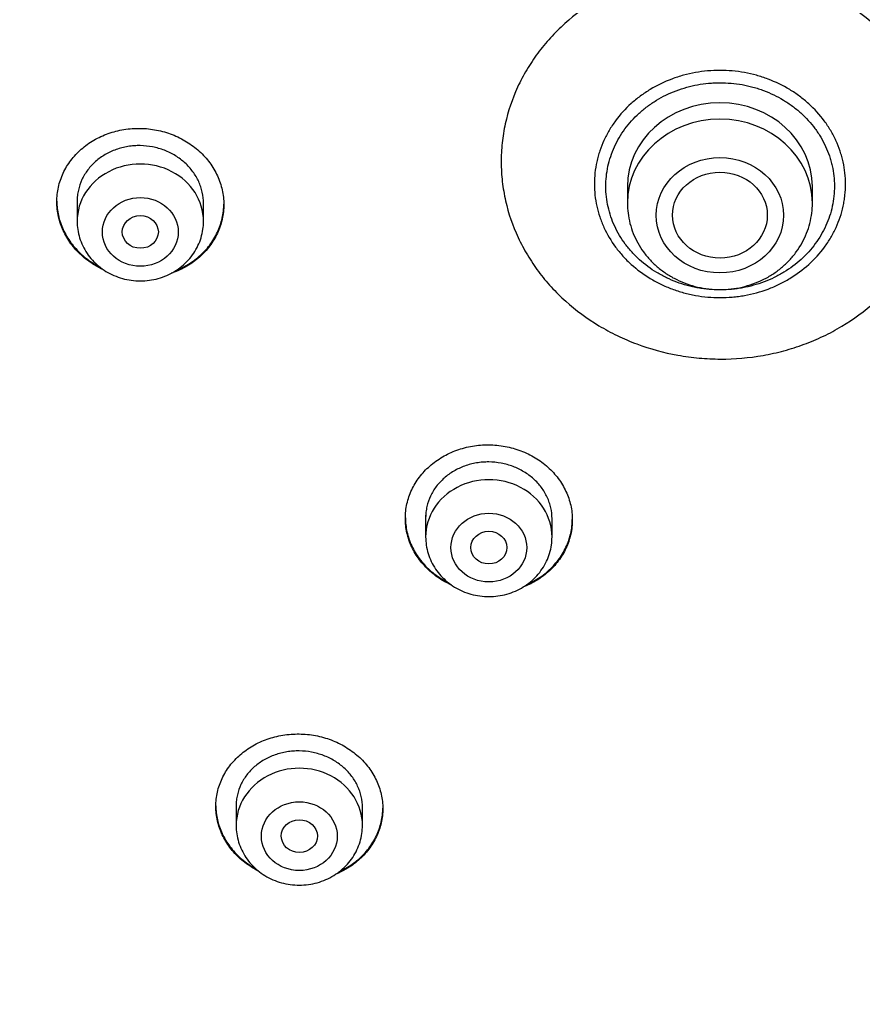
# Model space of a CAD drawing. Header units: millimetres. Extents: x 169 to 4368, y -1049 to 1924.
# Drawn here: x 456.964 to 458.834, y 1179.263 to 1181.424 of the extents above; entities that cross this region are included whole.
import ezdxf

# ---------------------------------------------------------------- set-up
doc = ezdxf.new("R2010")
doc.units = ezdxf.units.MM

msp = doc.modelspace()

# ---------------------------------------------------------------- linework, layer by layer
for p, q in [((458.3105, 1181.0535), (458.3105, 1181.0172)), ((458.7205, 1181.0172), (458.7205, 1181.0535)), ((457.0912, 1181.0267), (457.0912, 1180.9768)), ((457.3712, 1180.9768), (457.3712, 1181.0165)), ((457.8635, 1180.3256), (457.8635, 1180.2773)), ((458.1435, 1180.2773), (458.1435, 1180.3175)), ((457.4435, 1179.6819), (457.4435, 1179.6378)), ((457.7235, 1179.6378), (457.7235, 1179.6778))]:
    msp.add_line(p, q)
for centre, major_axis, start_param, end_param in [((458.5155, 1181.0535), (-0.205, 0), 3.141593, 6.283185), ((458.5155, 1181.0172), (-0.205, 0), 3.141593, 6.283185), ((457.2312, 1180.9768), (0.14, 0), 0, 3.141593), ((458.0035, 1180.2773), (0.14, 0), 0, 3.141593), ((457.5835, 1179.6378), (0.14, 0), 0, 3.141593)]:
    msp.add_ellipse(centre, major_axis=major_axis, ratio=0.906308, start_param=start_param, end_param=end_param)
for centre, major_axis, ratio in [((458.5155, 1180.9901), (-0.141, 0), 0.906308), ((458.5156, 1180.9903), (0.105, 0.0002), 0.90652), ((457.2312, 1180.9531), (0.084, 0), 0.906308), ((457.2312, 1180.9531), (0.04, 0), 0.906246), ((458.0035, 1180.2536), (0.084, 0), 0.906308), ((458.0035, 1180.2536), (0.04, 0), 0.90637), ((457.5835, 1179.6142), (0.084, 0), 0.906308), ((457.5836, 1179.6143), (0.04, 0.0003), 0.907086)]:
    msp.add_ellipse(centre, major_axis=major_axis, ratio=ratio)
for points, knots in [([(458.9995, 1181.1049), (458.9996, 1181.0762), (458.9966, 1181.048), (458.9875, 1181.0063), (458.9837, 1180.9926), (458.9769, 1180.9721), (458.9744, 1180.9653), (458.9691, 1180.9518), (458.9662, 1180.9451), (458.9511, 1180.9123), (458.9363, 1180.8873), (458.9144, 1180.8578), (458.9099, 1180.852), (458.9005, 1180.8406), (458.8956, 1180.8349), (458.8804, 1180.8183), (458.8698, 1180.8078), (458.8364, 1180.7778), (458.812, 1180.7599), (458.779, 1180.7401), (458.7722, 1180.7363), (458.7586, 1180.729), (458.7517, 1180.7255), (458.7307, 1180.7155), (458.7022, 1180.7035), (458.6725, 1180.694), (458.6498, 1180.6879), (458.6421, 1180.686), (458.6267, 1180.6825), (458.6189, 1180.681), (458.5798, 1180.6741), (458.5484, 1180.6714), (458.501, 1180.6715), (458.4852, 1180.6723), (458.4614, 1180.6744), (458.4534, 1180.6753), (458.4377, 1180.6775), (458.4299, 1180.6787), (458.391, 1180.6857), (458.3608, 1180.694), (458.3241, 1180.7077), (458.3168, 1180.7106), (458.3024, 1180.7168), (458.2952, 1180.72), (458.2742, 1180.7302), (458.2606, 1180.7375), (458.2211, 1180.7612), (458.1966, 1180.7792), (458.1682, 1180.8046), (458.1627, 1180.8098), (458.152, 1180.8204), (458.1468, 1180.8258), (458.1317, 1180.8423), (458.1128, 1180.8651), (458.0965, 1180.8895), (458.0814, 1180.9147), (458.0745, 1180.9277), (458.0561, 1180.9673), (458.0468, 1180.9944), (458.039, 1181.0292), (458.0376, 1181.0362), (458.0352, 1181.0503), (458.0342, 1181.0575), (458.0317, 1181.0789), (458.0301, 1181.1075), (458.0315, 1181.136), (458.0338, 1181.1574), (458.0348, 1181.1646), (458.0371, 1181.1787), (458.0384, 1181.1857), (458.0461, 1181.2205), (458.0551, 1181.2476), (458.0733, 1181.287), (458.0801, 1181.3001), (458.095, 1181.3252), (458.1112, 1181.3495), (458.13, 1181.3722), (458.145, 1181.3886), (458.1501, 1181.394), (458.1608, 1181.4045), (458.1663, 1181.4097), (458.1945, 1181.435), (458.2189, 1181.4529), (458.2582, 1181.4764), (458.2717, 1181.4836), (458.2927, 1181.4937), (458.2999, 1181.4969), (458.3143, 1181.503), (458.3216, 1181.5058), (458.3582, 1181.5193), (458.3883, 1181.5274), (458.4271, 1181.5343), (458.435, 1181.5355), (458.4507, 1181.5375), (458.4586, 1181.5384), (458.4824, 1181.5404), (458.4983, 1181.541), (458.5456, 1181.5409), (458.5771, 1181.538), (458.6162, 1181.5309), (458.624, 1181.5293), (458.6395, 1181.5258), (458.6471, 1181.5239), (458.6699, 1181.5176), (458.6996, 1181.508), (458.7282, 1181.4958), (458.7492, 1181.4857), (458.7561, 1181.4821), (458.7698, 1181.4747), (458.7766, 1181.4709), (458.8098, 1181.4509), (458.8342, 1181.4329), (458.8678, 1181.4027), (458.8785, 1181.3921), (458.8937, 1181.3755), (458.8987, 1181.3698), (458.9082, 1181.3583), (458.9128, 1181.3525), (458.9348, 1181.3229), (458.9498, 1181.2979), (458.9651, 1181.2649), (458.968, 1181.2583), (458.9734, 1181.2447), (458.976, 1181.2379), (458.983, 1181.2174), (458.9868, 1181.2036), (458.9962, 1181.1619), (458.9994, 1181.1337), (458.9995, 1181.1049)], [0, 0, 0, 0, 0.03125, 0.03125, 0.046875, 0.046875, 0.054687, 0.054687, 0.0625, 0.0625, 0.09375, 0.09375, 0.101562, 0.101562, 0.109375, 0.109375, 0.125, 0.125, 0.15625, 0.15625, 0.164062, 0.164062, 0.171875, 0.171875, 0.1875, 0.203125, 0.203125, 0.210937, 0.210937, 0.21875, 0.21875, 0.25, 0.25, 0.265625, 0.265625, 0.273437, 0.273437, 0.28125, 0.28125, 0.3125, 0.3125, 0.320312, 0.320312, 0.328125, 0.328125, 0.34375, 0.34375, 0.375, 0.375, 0.382812, 0.382812, 0.390625, 0.390625, 0.40625, 0.421875, 0.421875, 0.4375, 0.4375, 0.46875, 0.46875, 0.476562, 0.476562, 0.484375, 0.484375, 0.5, 0.515625, 0.515625, 0.523437, 0.523437, 0.53125, 0.53125, 0.5625, 0.5625, 0.578125, 0.578125, 0.59375, 0.609375, 0.609375, 0.617187, 0.617187, 0.625, 0.625, 0.65625, 0.65625, 0.671875, 0.671875, 0.679687, 0.679687, 0.6875, 0.6875, 0.71875, 0.71875, 0.726562, 0.726562, 0.734375, 0.734375, 0.75, 0.75, 0.78125, 0.78125, 0.789062, 0.789062, 0.796875, 0.796875, 0.8125, 0.828125, 0.828125, 0.835937, 0.835937, 0.84375, 0.84375, 0.875, 0.875, 0.890625, 0.890625, 0.898437, 0.898437, 0.90625, 0.90625, 0.9375, 0.9375, 0.945312, 0.945312, 0.953125, 0.953125, 0.96875, 0.96875, 1, 1, 1, 1]), ([(458.2373, 1181.0594), (458.2373, 1181.076), (458.2391, 1181.0925), (458.2436, 1181.1128), (458.2446, 1181.1169), (458.2468, 1181.1249), (458.248, 1181.1289), (458.252, 1181.1407), (458.2581, 1181.1561), (458.2659, 1181.171), (458.2723, 1181.1819), (458.2745, 1181.1855), (458.2793, 1181.1926), (458.2817, 1181.1961), (458.2944, 1181.2133), (458.3059, 1181.2259), (458.3252, 1181.2433), (458.332, 1181.2489), (458.3462, 1181.2594), (458.3535, 1181.2643), (458.3762, 1181.278), (458.3922, 1181.2857), (458.4175, 1181.2952), (458.4262, 1181.298), (458.4436, 1181.3028), (458.4613, 1181.3067), (458.4792, 1181.3091), (458.4973, 1181.3107), (458.5064, 1181.3111), (458.534, 1181.3111), (458.552, 1181.3095), (458.5787, 1181.3046), (458.5875, 1181.3026), (458.6006, 1181.299), (458.605, 1181.2977), (458.6137, 1181.2949), (458.6179, 1181.2934), (458.639, 1181.2855), (458.6549, 1181.2778), (458.6739, 1181.2663), (458.6776, 1181.2639), (458.6849, 1181.259), (458.6886, 1181.2564), (458.6992, 1181.2485), (458.7059, 1181.243), (458.7252, 1181.2256), (458.7367, 1181.2129), (458.7494, 1181.1957), (458.7519, 1181.1921), (458.7566, 1181.185), (458.7589, 1181.1814), (458.7653, 1181.1705), (458.7731, 1181.1557), (458.7792, 1181.1402), (458.7832, 1181.1284), (458.7844, 1181.1244), (458.7866, 1181.1164), (458.7876, 1181.1123), (458.7921, 1181.092), (458.7939, 1181.0757), (458.7939, 1181.051), (458.7935, 1181.0428), (458.7921, 1181.0304), (458.7915, 1181.0263), (458.7902, 1181.0181), (458.7894, 1181.014), (458.785, 1180.9939), (458.7798, 1180.9782), (458.7693, 1180.9553), (458.7654, 1180.9478), (458.7568, 1180.9332), (458.7521, 1180.9262), (458.737, 1180.9057), (458.7255, 1180.893), (458.6995, 1180.8695), (458.6854, 1180.8591), (458.6628, 1180.8454), (458.6551, 1180.8412), (458.639, 1180.8334), (458.6306, 1180.8298), (458.6053, 1180.8204), (458.588, 1180.8156), (458.5657, 1180.8116), (458.5612, 1180.8109), (458.5522, 1180.8097), (458.5476, 1180.8092), (458.5339, 1180.808), (458.5248, 1180.8076), (458.4976, 1180.8076), (458.4795, 1180.8092), (458.4571, 1180.8133), (458.4526, 1180.8142), (458.4437, 1180.8162), (458.4393, 1180.8173), (458.4262, 1180.8209), (458.4091, 1180.8264), (458.3927, 1180.8335), (458.3807, 1180.8393), (458.3767, 1180.8413), (458.3689, 1180.8456), (458.365, 1180.8478), (458.3459, 1180.8593), (458.3319, 1180.8697), (458.3126, 1180.8871), (458.3065, 1180.8932), (458.2978, 1180.9029), (458.2949, 1180.9061), (458.2895, 1180.9128), (458.2869, 1180.9162), (458.2742, 1180.9333), (458.2656, 1180.9477), (458.2569, 1180.9668), (458.2552, 1180.9706), (458.2521, 1180.9784), (458.2507, 1180.9824), (458.2467, 1180.9943), (458.2445, 1181.0022), (458.2392, 1181.0264), (458.2373, 1181.0428), (458.2373, 1181.0594)], [0, 0, 0, 0, 0.03125, 0.03125, 0.039062, 0.039062, 0.046875, 0.046875, 0.0625, 0.078125, 0.078125, 0.085937, 0.085937, 0.09375, 0.09375, 0.125, 0.125, 0.140625, 0.140625, 0.15625, 0.15625, 0.1875, 0.1875, 0.203125, 0.203125, 0.21875, 0.234375, 0.234375, 0.25, 0.25, 0.28125, 0.28125, 0.296875, 0.296875, 0.304687, 0.304687, 0.3125, 0.3125, 0.34375, 0.34375, 0.351562, 0.351562, 0.359375, 0.359375, 0.375, 0.375, 0.40625, 0.40625, 0.414062, 0.414062, 0.421875, 0.421875, 0.4375, 0.453125, 0.453125, 0.460937, 0.460937, 0.46875, 0.46875, 0.5, 0.5, 0.515625, 0.515625, 0.523437, 0.523437, 0.53125, 0.53125, 0.5625, 0.5625, 0.578125, 0.578125, 0.59375, 0.59375, 0.625, 0.625, 0.65625, 0.65625, 0.671875, 0.671875, 0.6875, 0.6875, 0.71875, 0.71875, 0.726562, 0.726562, 0.734375, 0.734375, 0.75, 0.75, 0.78125, 0.78125, 0.789062, 0.789062, 0.796875, 0.796875, 0.8125, 0.828125, 0.828125, 0.835937, 0.835937, 0.84375, 0.84375, 0.875, 0.875, 0.890625, 0.890625, 0.898437, 0.898437, 0.90625, 0.90625, 0.9375, 0.9375, 0.945313, 0.945313, 0.953125, 0.953125, 0.96875, 0.96875, 1, 1, 1, 1]), ([(458.2627, 1181.0535), (458.2628, 1181.0384), (458.2645, 1181.0234), (458.2694, 1181.0015), (458.2714, 1180.9942), (458.2763, 1180.9798), (458.2792, 1180.9726), (458.2888, 1180.9518), (458.2966, 1180.9387), (458.3081, 1180.9231), (458.3105, 1180.92), (458.3155, 1180.914), (458.3181, 1180.911), (458.3261, 1180.9023), (458.3317, 1180.8967), (458.3493, 1180.8809), (458.362, 1180.8714), (458.3794, 1180.861), (458.3829, 1180.859), (458.3901, 1180.8551), (458.3937, 1180.8533), (458.4047, 1180.848), (458.4197, 1180.8416), (458.4352, 1180.8366), (458.4471, 1180.8334), (458.4511, 1180.8324), (458.4592, 1180.8306), (458.4633, 1180.8298), (458.4837, 1180.8261), (458.5002, 1180.8247), (458.525, 1180.8248), (458.5332, 1180.8252), (458.5457, 1180.8263), (458.5498, 1180.8268), (458.5581, 1180.8279), (458.5622, 1180.8286), (458.5824, 1180.8323), (458.5982, 1180.8367), (458.6212, 1180.8454), (458.6288, 1180.8486), (458.6434, 1180.8558), (458.6505, 1180.8597), (458.671, 1180.8722), (458.6838, 1180.8817), (458.7015, 1180.8978), (458.707, 1180.9034), (458.7175, 1180.915), (458.7273, 1180.9271), (458.7357, 1180.9399), (458.7435, 1180.9532), (458.7471, 1180.9601), (458.7566, 1180.981), (458.7613, 1180.9953), (458.7661, 1181.0174), (458.7673, 1181.0249), (458.7689, 1181.04), (458.7693, 1181.0475), (458.7692, 1181.0699), (458.7675, 1181.0848), (458.7634, 1181.1033), (458.7625, 1181.107), (458.7605, 1181.1143), (458.7593, 1181.118), (458.7557, 1181.1287), (458.7501, 1181.1428), (458.743, 1181.1563), (458.7371, 1181.1662), (458.735, 1181.1695), (458.7307, 1181.176), (458.7285, 1181.1792), (458.7169, 1181.1949), (458.7063, 1181.2064), (458.6888, 1181.2222), (458.6826, 1181.2273), (458.673, 1181.2344), (458.6696, 1181.2368), (458.6629, 1181.2412), (458.6595, 1181.2434), (458.6423, 1181.2538), (458.6277, 1181.2608), (458.6086, 1181.2679), (458.6047, 1181.2693), (458.5968, 1181.2718), (458.5928, 1181.273), (458.5809, 1181.2763), (458.5728, 1181.2781), (458.5485, 1181.2824), (458.5321, 1181.2838), (458.5112, 1181.2838), (458.507, 1181.2837), (458.4987, 1181.2833), (458.4946, 1181.283), (458.4823, 1181.2819), (458.4659, 1181.2796), (458.4499, 1181.276), (458.434, 1181.2716), (458.4261, 1181.269), (458.4031, 1181.2603), (458.3886, 1181.2532), (458.368, 1181.2407), (458.3613, 1181.2362), (458.3484, 1181.2265), (458.3423, 1181.2215), (458.3248, 1181.2055), (458.3143, 1181.194), (458.3005, 1181.1752), (458.2962, 1181.1686), (458.2884, 1181.1553), (458.2814, 1181.1418), (458.2759, 1181.1277), (458.2711, 1181.1133), (458.2691, 1181.106), (458.2643, 1181.0837), (458.2627, 1181.0687), (458.2627, 1181.0535)], [0, 0, 0, 0, 0.03125, 0.03125, 0.046875, 0.046875, 0.0625, 0.0625, 0.09375, 0.09375, 0.101563, 0.101563, 0.109375, 0.109375, 0.125, 0.125, 0.15625, 0.15625, 0.164063, 0.164063, 0.171875, 0.171875, 0.1875, 0.203125, 0.203125, 0.210938, 0.210938, 0.21875, 0.21875, 0.25, 0.25, 0.265625, 0.265625, 0.273438, 0.273438, 0.28125, 0.28125, 0.3125, 0.3125, 0.328125, 0.328125, 0.34375, 0.34375, 0.375, 0.375, 0.390625, 0.390625, 0.40625, 0.421875, 0.421875, 0.4375, 0.4375, 0.46875, 0.46875, 0.484375, 0.484375, 0.5, 0.5, 0.53125, 0.53125, 0.539063, 0.539063, 0.546875, 0.546875, 0.5625, 0.578125, 0.578125, 0.585938, 0.585938, 0.59375, 0.59375, 0.625, 0.625, 0.640625, 0.640625, 0.648438, 0.648438, 0.65625, 0.65625, 0.6875, 0.6875, 0.695313, 0.695313, 0.703125, 0.703125, 0.71875, 0.71875, 0.75, 0.75, 0.757813, 0.757813, 0.765625, 0.765625, 0.78125, 0.796875, 0.796875, 0.8125, 0.8125, 0.84375, 0.84375, 0.859375, 0.859375, 0.875, 0.875, 0.90625, 0.90625, 0.921875, 0.921875, 0.9375, 0.953125, 0.953125, 0.96875, 0.96875, 1, 1, 1, 1]), ([(457.0462, 1181.02), (457.0462, 1181.0309), (457.0474, 1181.0417), (457.0509, 1181.0575), (457.0524, 1181.0628), (457.0559, 1181.0731), (457.058, 1181.0783), (457.0649, 1181.0932), (457.0706, 1181.1027), (457.0807, 1181.116), (457.0843, 1181.1203), (457.092, 1181.1287), (457.0961, 1181.1326), (457.1089, 1181.1439), (457.1182, 1181.1506), (457.1334, 1181.1594), (457.1386, 1181.1621), (457.1493, 1181.1671), (457.1602, 1181.1715), (457.1715, 1181.175), (457.1831, 1181.1779), (457.189, 1181.1792), (457.2069, 1181.1821), (457.2189, 1181.1829), (457.237, 1181.1826), (457.2431, 1181.1823), (457.2552, 1181.181), (457.2613, 1181.1801), (457.2791, 1181.1766), (457.2906, 1181.1733), (457.3074, 1181.1668), (457.3129, 1181.1644), (457.3237, 1181.1591), (457.3288, 1181.1562), (457.3439, 1181.1469), (457.3532, 1181.1399), (457.3662, 1181.1281), (457.3703, 1181.124), (457.378, 1181.1155), (457.3852, 1181.1067), (457.3914, 1181.0973), (457.3971, 1181.0876), (457.3998, 1181.0826), (457.4067, 1181.0674), (457.4102, 1181.0569), (457.4138, 1181.0409), (457.4147, 1181.0355), (457.4159, 1181.0246), (457.4162, 1181.0192), (457.4162, 1181.0029), (457.415, 1180.9922), (457.4115, 1180.9762), (457.41, 1180.9709), (457.4065, 1180.9605), (457.4024, 1180.9504), (457.3973, 1180.9407), (457.3916, 1180.9312), (457.3885, 1180.9266), (457.3783, 1180.9131), (457.3707, 1180.9049), (457.3579, 1180.8936), (457.3534, 1180.8901), (457.344, 1180.8833), (457.3391, 1180.8801), (457.324, 1180.8713), (457.3134, 1180.8664), (457.3014, 1180.8621), (457.3005, 1180.8618), (457.2997, 1180.8615)], [0, 0, 0, 0, 0.045297, 0.045297, 0.067946, 0.067946, 0.090595, 0.090595, 0.135892, 0.135892, 0.15854, 0.15854, 0.181189, 0.181189, 0.226486, 0.226486, 0.249135, 0.249135, 0.271784, 0.294432, 0.294432, 0.317081, 0.317081, 0.362378, 0.362378, 0.385027, 0.385027, 0.407675, 0.407675, 0.452973, 0.452973, 0.475621, 0.475621, 0.49827, 0.49827, 0.543567, 0.543567, 0.566216, 0.566216, 0.588864, 0.611513, 0.611513, 0.634162, 0.634162, 0.679459, 0.679459, 0.702107, 0.702107, 0.724756, 0.724756, 0.770053, 0.770053, 0.792702, 0.792702, 0.815351, 0.837999, 0.837999, 0.860648, 0.860648, 0.905945, 0.905945, 0.928594, 0.928594, 0.951242, 0.951242, 0.99654, 0.99654, 1, 1, 1, 1]), ([(457.3712, 1181.0165), (457.3712, 1181.0248), (457.3703, 1181.033), (457.3676, 1181.0451), (457.3665, 1181.049), (457.3638, 1181.057), (457.3623, 1181.0609), (457.357, 1181.0724), (457.3527, 1181.0797), (457.3451, 1181.0901), (457.3423, 1181.0935), (457.3365, 1181.1), (457.3334, 1181.1031), (457.3237, 1181.1119), (457.3166, 1181.1172), (457.3051, 1181.1243), (457.3012, 1181.1265), (457.2931, 1181.1305), (457.2848, 1181.1342), (457.2762, 1181.1371), (457.2675, 1181.1396), (457.263, 1181.1407), (457.2494, 1181.1433), (457.2403, 1181.1443), (457.2266, 1181.1445), (457.2221, 1181.1444), (457.2129, 1181.1437), (457.2083, 1181.1432), (457.1949, 1181.141), (457.1861, 1181.1388), (457.1734, 1181.1343), (457.1692, 1181.1326), (457.1611, 1181.1288), (457.1572, 1181.1268), (457.1458, 1181.1202), (457.1388, 1181.1151), (457.1257, 1181.1036), (457.1199, 1181.0974), (457.1123, 1181.0873), (457.1099, 1181.0838), (457.1056, 1181.0767), (457.1036, 1181.0729), (457.0983, 1181.0616), (457.0957, 1181.0538), (457.093, 1181.0418), (457.0923, 1181.0377), (457.0914, 1181.0295), (457.0912, 1181.0254), (457.0912, 1181.0213), (457.0912, 1181.0213), (457.0912, 1181.0213)], [0, 0, 0, 0, 0.062493, 0.062493, 0.093739, 0.093739, 0.124986, 0.124986, 0.187479, 0.187479, 0.218725, 0.218725, 0.249972, 0.249972, 0.312464, 0.312464, 0.343711, 0.343711, 0.374957, 0.406204, 0.406204, 0.43745, 0.43745, 0.499943, 0.499943, 0.53119, 0.53119, 0.562436, 0.562436, 0.624929, 0.624929, 0.656175, 0.656175, 0.687422, 0.687422, 0.749915, 0.749915, 0.812407, 0.812407, 0.843654, 0.843654, 0.8749, 0.8749, 0.937393, 0.937393, 0.96864, 0.96864, 0.999886, 0.999886, 1, 1, 1, 1]), ([(457.0462, 1181.021), (457.0463, 1181.0104), (457.0475, 1181), (457.0509, 1180.9844), (457.0524, 1180.9791), (457.0559, 1180.9686), (457.058, 1180.9634), (457.0649, 1180.9482), (457.0706, 1180.9385), (457.0807, 1180.9248), (457.0843, 1180.9204), (457.0921, 1180.9118), (457.0962, 1180.9077), (457.109, 1180.896), (457.1183, 1180.889), (457.1326, 1180.8802), (457.1369, 1180.8777), (457.1413, 1180.8755)], [0, 0, 0, 0, 0.1798863, 0.1798863, 0.272822, 0.272822, 0.3657576, 0.3657576, 0.5516289, 0.5516289, 0.6445646, 0.6445646, 0.7375003, 0.7375003, 0.9233716, 0.9233716, 1, 1, 1, 1]), ([(457.15, 1180.8691), (457.1426, 1180.8725), (457.1355, 1180.8762), (457.1237, 1180.8835), (457.1188, 1180.8868), (457.1093, 1180.894), (457.1048, 1180.8977), (457.092, 1180.9094), (457.0843, 1180.9179), (457.0742, 1180.9316), (457.071, 1180.9364), (457.0653, 1180.9461), (457.0601, 1180.956), (457.056, 1180.9662), (457.0525, 1180.9766), (457.051, 1180.982), (457.0474, 1180.9981), (457.0462, 1181.009), (457.0462, 1181.02)], [0, 0, 0, 0, 0.1196411, 0.1196411, 0.207677, 0.207677, 0.2957129, 0.2957129, 0.4717846, 0.4717846, 0.5598205, 0.5598205, 0.6478564, 0.7358923, 0.7358923, 0.8239282, 0.8239282, 1, 1, 1, 1]), ([(457.3097, 1180.8674), (457.3127, 1180.8686), (457.3156, 1180.8698), (457.3238, 1180.8736), (457.329, 1180.8763), (457.344, 1180.8851), (457.3533, 1180.8918), (457.3706, 1180.9069), (457.3783, 1180.9152), (457.3883, 1180.9285), (457.3914, 1180.9331), (457.3971, 1180.9426), (457.3998, 1180.9475), (457.4067, 1180.9625), (457.4102, 1180.9728), (457.4138, 1180.9886), (457.4147, 1180.994), (457.4159, 1181.0046), (457.4162, 1181.0096), (457.4162, 1181.0147)], [0, 0, 0, 0, 0.046383, 0.046383, 0.133581, 0.133581, 0.307978, 0.307978, 0.482375, 0.482375, 0.569574, 0.569574, 0.656772, 0.656772, 0.831169, 0.831169, 0.918368, 0.918368, 1, 1, 1, 1]), ([(458.3105, 1181.0172), (458.3105, 1181.009), (458.3115, 1180.995), (458.3158, 1180.9717), (458.323, 1180.9499), (458.3331, 1180.9284), (458.3459, 1180.9086), (458.3611, 1180.8902), (458.3786, 1180.8737), (458.3982, 1180.8593), (458.4195, 1180.8471), (458.4422, 1180.8375), (458.466, 1180.8306), (458.4906, 1180.8263), (458.5155, 1180.8249), (458.5404, 1180.8263), (458.5649, 1180.8305), (458.5888, 1180.8375), (458.6115, 1180.8471), (458.6328, 1180.8592), (458.6524, 1180.8737), (458.6699, 1180.8902), (458.6852, 1180.9087), (458.6979, 1180.9285), (458.708, 1180.95), (458.7153, 1180.9718), (458.7196, 1180.9951), (458.7205, 1181.009), (458.7205, 1181.0172)], [0, 0, 0, 0, 0.036694, 0.07465, 0.112689, 0.150846, 0.189146, 0.227598, 0.266201, 0.304942, 0.3438, 0.382753, 0.421774, 0.460843, 0.499936, 0.539034, 0.578117, 0.617162, 0.656147, 0.695046, 0.733834, 0.772489, 0.810994, 0.849343, 0.887544, 0.925617, 0.963594, 1, 1, 1, 1]), ([(457.0912, 1180.9768), (457.0912, 1180.9701), (457.0921, 1180.9587), (457.0963, 1180.9397), (457.1032, 1180.9222), (457.1127, 1180.9054), (457.1247, 1180.8903), (457.1389, 1180.8768), (457.1549, 1180.8654), (457.1726, 1180.8563), (457.1915, 1180.8496), (457.2112, 1180.8456), (457.2313, 1180.8442), (457.2514, 1180.8456), (457.2712, 1180.8497), (457.2901, 1180.8564), (457.3077, 1180.8656), (457.3238, 1180.877), (457.3379, 1180.8906), (457.3499, 1180.9058), (457.3594, 1180.9226), (457.3663, 1180.9401), (457.3703, 1180.959), (457.3712, 1180.9702), (457.3712, 1180.9768)], [0, 0, 0, 0, 0.043723, 0.08855, 0.133515, 0.178674, 0.224062, 0.269684, 0.315523, 0.361546, 0.407709, 0.453968, 0.500279, 0.546601, 0.592892, 0.639107, 0.685199, 0.73112, 0.776832, 0.822308, 0.867548, 0.912577, 0.957444, 1, 1, 1, 1]), ([(457.8185, 1180.3186), (457.8185, 1180.3294), (457.8197, 1180.3401), (457.8232, 1180.3559), (457.8247, 1180.3611), (457.8282, 1180.3713), (457.8303, 1180.3765), (457.8372, 1180.3913), (457.8429, 1180.4007), (457.853, 1180.414), (457.8566, 1180.4184), (457.8643, 1180.4267), (457.8684, 1180.4306), (457.8812, 1180.4419), (457.8905, 1180.4486), (457.9056, 1180.4575), (457.9109, 1180.4603), (457.9216, 1180.4652), (457.9325, 1180.4697), (457.9438, 1180.4732), (457.9554, 1180.4763), (457.9613, 1180.4775), (457.9793, 1180.4805), (457.9913, 1180.4815), (458.0094, 1180.4813), (458.0154, 1180.481), (458.0275, 1180.4798), (458.0336, 1180.479), (458.0514, 1180.4757), (458.0629, 1180.4725), (458.0797, 1180.4661), (458.0853, 1180.4638), (458.096, 1180.4586), (458.1012, 1180.4557), (458.1162, 1180.4467), (458.1256, 1180.4398), (458.1386, 1180.4281), (458.1426, 1180.4241), (458.1503, 1180.4157), (458.1575, 1180.407), (458.1637, 1180.3977), (458.1695, 1180.3882), (458.1721, 1180.3832), (458.1791, 1180.3682), (458.1826, 1180.3579), (458.1861, 1180.3421), (458.187, 1180.3367), (458.1882, 1180.3259), (458.1885, 1180.3205), (458.1885, 1180.3044), (458.1873, 1180.2937), (458.1838, 1180.2779), (458.1823, 1180.2726), (458.1788, 1180.2623), (458.1747, 1180.2523), (458.1696, 1180.2426), (458.1639, 1180.2332), (458.1608, 1180.2286), (458.1507, 1180.2151), (458.143, 1180.2069), (458.1302, 1180.1957), (458.1258, 1180.1921), (458.1164, 1180.1853), (458.1115, 1180.1821), (458.0977, 1180.174), (458.0885, 1180.1696), (458.0789, 1180.1659)], [0, 0, 0, 0, 0.045722, 0.045722, 0.068583, 0.068583, 0.091444, 0.091444, 0.137166, 0.137166, 0.160027, 0.160027, 0.182888, 0.182888, 0.22861, 0.22861, 0.251471, 0.251471, 0.274332, 0.297193, 0.297193, 0.320054, 0.320054, 0.365776, 0.365776, 0.388637, 0.388637, 0.411498, 0.411498, 0.45722, 0.45722, 0.480081, 0.480081, 0.502942, 0.502942, 0.548664, 0.548664, 0.571525, 0.571525, 0.594386, 0.617247, 0.617247, 0.640108, 0.640108, 0.68583, 0.68583, 0.708691, 0.708691, 0.731552, 0.731552, 0.777274, 0.777274, 0.800135, 0.800135, 0.822996, 0.845857, 0.845857, 0.868718, 0.868718, 0.91444, 0.91444, 0.937301, 0.937301, 0.960162, 0.960162, 1, 1, 1, 1]), ([(458.1435, 1180.3175), (458.1435, 1180.3258), (458.1426, 1180.3339), (458.1399, 1180.3458), (458.1388, 1180.3498), (458.1362, 1180.3576), (458.1346, 1180.3615), (458.1293, 1180.3729), (458.125, 1180.3801), (458.1174, 1180.3903), (458.1147, 1180.3936), (458.1088, 1180.4), (458.1057, 1180.4031), (458.096, 1180.4118), (458.089, 1180.417), (458.0775, 1180.424), (458.0735, 1180.4261), (458.0654, 1180.43), (458.0572, 1180.4336), (458.0486, 1180.4364), (458.0398, 1180.4389), (458.0353, 1180.4399), (458.0217, 1180.4424), (458.0126, 1180.4433), (457.9989, 1180.4434), (457.9944, 1180.4433), (457.9852, 1180.4426), (457.9806, 1180.442), (457.9672, 1180.4397), (457.9584, 1180.4375), (457.9457, 1180.4329), (457.9415, 1180.4312), (457.9334, 1180.4274), (457.9295, 1180.4254), (457.9181, 1180.4187), (457.9111, 1180.4136), (457.898, 1180.4021), (457.8922, 1180.3959), (457.8846, 1180.3858), (457.8822, 1180.3824), (457.8779, 1180.3752), (457.8759, 1180.3715), (457.8707, 1180.3603), (457.868, 1180.3525), (457.8653, 1180.3406), (457.8646, 1180.3365), (457.8637, 1180.3284), (457.8635, 1180.3243), (457.8635, 1180.3202), (457.8635, 1180.3202), (457.8635, 1180.3202)], [0, 0, 0, 0, 0.062493, 0.062493, 0.09374, 0.09374, 0.124986, 0.124986, 0.18748, 0.18748, 0.218726, 0.218726, 0.249973, 0.249973, 0.312466, 0.312466, 0.343713, 0.343713, 0.374959, 0.406206, 0.406206, 0.437452, 0.437452, 0.499946, 0.499946, 0.531192, 0.531192, 0.562439, 0.562439, 0.624932, 0.624932, 0.656179, 0.656179, 0.687425, 0.687425, 0.749918, 0.749918, 0.812412, 0.812412, 0.843658, 0.843658, 0.874905, 0.874905, 0.937398, 0.937398, 0.968645, 0.968645, 0.999891, 0.999891, 1, 1, 1, 1]), ([(457.8185, 1180.3196), (457.8186, 1180.3091), (457.8198, 1180.2988), (457.8232, 1180.2833), (457.8247, 1180.2781), (457.8282, 1180.2677), (457.8303, 1180.2626), (457.8372, 1180.2476), (457.8429, 1180.2381), (457.853, 1180.2246), (457.8566, 1180.2202), (457.8644, 1180.2117), (457.8684, 1180.2077), (457.8813, 1180.1962), (457.8906, 1180.1893), (457.9048, 1180.1807), (457.909, 1180.1784), (457.9133, 1180.1762)], [0, 0, 0, 0, 0.1801302, 0.1801302, 0.2732194, 0.2732194, 0.3663085, 0.3663085, 0.5524869, 0.5524869, 0.6455761, 0.6455761, 0.7386652, 0.7386652, 0.9248436, 0.9248436, 1, 1, 1, 1]), ([(457.9214, 1180.1702), (457.9144, 1180.1733), (457.9075, 1180.1769), (457.8959, 1180.1839), (457.891, 1180.1872), (457.8816, 1180.1941), (457.8771, 1180.1978), (457.8643, 1180.2093), (457.8566, 1180.2177), (457.8464, 1180.2312), (457.8433, 1180.2359), (457.8376, 1180.2455), (457.8324, 1180.2552), (457.8283, 1180.2654), (457.8248, 1180.2757), (457.8233, 1180.281), (457.8197, 1180.297), (457.8185, 1180.3077), (457.8185, 1180.3186)], [0, 0, 0, 0, 0.115658, 0.115658, 0.204092, 0.204092, 0.292526, 0.292526, 0.469395, 0.469395, 0.557829, 0.557829, 0.646263, 0.734697, 0.734697, 0.823132, 0.823132, 1, 1, 1, 1]), ([(458.0877, 1180.1717), (458.0887, 1180.1721), (458.0898, 1180.1726), (458.0961, 1180.1755), (458.1013, 1180.1783), (458.1163, 1180.1871), (458.1257, 1180.1938), (458.1429, 1180.2089), (458.1506, 1180.2172), (458.1606, 1180.2305), (458.1637, 1180.235), (458.1695, 1180.2445), (458.1721, 1180.2494), (458.1791, 1180.2643), (458.1826, 1180.2745), (458.1861, 1180.2903), (458.187, 1180.2956), (458.1882, 1180.306), (458.1885, 1180.3111), (458.1885, 1180.3161)], [0, 0, 0, 0, 0.017008, 0.017008, 0.106895, 0.106895, 0.28667, 0.28667, 0.466445, 0.466445, 0.556333, 0.556333, 0.646221, 0.646221, 0.825996, 0.825996, 0.915883, 0.915883, 1, 1, 1, 1]), ([(457.8635, 1180.2773), (457.8635, 1180.2705), (457.8644, 1180.2591), (457.8686, 1180.2402), (457.8755, 1180.2227), (457.885, 1180.2059), (457.897, 1180.1908), (457.9112, 1180.1773), (457.9272, 1180.1659), (457.9449, 1180.1567), (457.9638, 1180.1501), (457.9835, 1180.146), (458.0036, 1180.1447), (458.0238, 1180.1461), (458.0435, 1180.1501), (458.0624, 1180.1568), (458.08, 1180.166), (458.0961, 1180.1775), (458.1103, 1180.1911), (458.1222, 1180.2062), (458.1317, 1180.2231), (458.1386, 1180.2406), (458.1426, 1180.2594), (458.1435, 1180.2707), (458.1435, 1180.2773)], [0, 0, 0, 0, 0.043723, 0.08855, 0.133515, 0.178674, 0.224062, 0.269684, 0.315523, 0.361546, 0.407709, 0.453968, 0.500279, 0.546601, 0.592892, 0.639107, 0.685199, 0.73112, 0.776832, 0.822308, 0.867548, 0.912577, 0.957444, 1, 1, 1, 1]), ([(457.3985, 1179.6802), (457.3985, 1179.6909), (457.3997, 1179.7015), (457.4032, 1179.717), (457.4047, 1179.7222), (457.4082, 1179.7324), (457.4103, 1179.7374), (457.4172, 1179.7521), (457.4229, 1179.7614), (457.4329, 1179.7745), (457.4365, 1179.7788), (457.4443, 1179.787), (457.4483, 1179.7909), (457.4611, 1179.802), (457.4704, 1179.8086), (457.4856, 1179.8174), (457.4908, 1179.8201), (457.5015, 1179.825), (457.5124, 1179.8294), (457.5237, 1179.8328), (457.5353, 1179.8358), (457.5412, 1179.837), (457.5592, 1179.8399), (457.5712, 1179.8408), (457.5893, 1179.8406), (457.5953, 1179.8403), (457.6074, 1179.8391), (457.6135, 1179.8382), (457.6313, 1179.8348), (457.6429, 1179.8316), (457.6597, 1179.8253), (457.6652, 1179.8229), (457.676, 1179.8177), (457.6812, 1179.8149), (457.6962, 1179.8058), (457.7056, 1179.7989), (457.7185, 1179.7873), (457.7226, 1179.7833), (457.7303, 1179.775), (457.7375, 1179.7663), (457.7437, 1179.7571), (457.7495, 1179.7476), (457.7521, 1179.7427), (457.7591, 1179.7278), (457.7626, 1179.7176), (457.7661, 1179.7018), (457.767, 1179.6965), (457.7682, 1179.6858), (457.7685, 1179.6805), (457.7685, 1179.6645), (457.7673, 1179.654), (457.7638, 1179.6383), (457.7623, 1179.6331), (457.7588, 1179.6229), (457.7548, 1179.613), (457.7496, 1179.6035), (457.7439, 1179.5941), (457.7408, 1179.5896), (457.7307, 1179.5763), (457.7231, 1179.5682), (457.7103, 1179.5571), (457.7058, 1179.5536), (457.6964, 1179.5469), (457.6915, 1179.5438), (457.6795, 1179.5368), (457.6722, 1179.5332), (457.6646, 1179.5301)], [0, 0, 0, 0, 0.0460835, 0.0460835, 0.0691253, 0.0691253, 0.0921671, 0.0921671, 0.1382506, 0.1382506, 0.1612924, 0.1612924, 0.1843341, 0.1843341, 0.2304177, 0.2304177, 0.2534594, 0.2534594, 0.2765012, 0.299543, 0.299543, 0.3225847, 0.3225847, 0.3686683, 0.3686683, 0.39171, 0.39171, 0.4147518, 0.4147518, 0.4608353, 0.4608353, 0.4838771, 0.4838771, 0.5069189, 0.5069189, 0.5530024, 0.5530024, 0.5760442, 0.5760442, 0.5990859, 0.6221277, 0.6221277, 0.6451695, 0.6451695, 0.691253, 0.691253, 0.7142948, 0.7142948, 0.7373365, 0.7373365, 0.78342, 0.78342, 0.8064618, 0.8064618, 0.8295036, 0.8525453, 0.8525453, 0.8755871, 0.8755871, 0.9216706, 0.9216706, 0.9447124, 0.9447124, 0.9677542, 0.9677542, 1, 1, 1, 1]), ([(457.7235, 1179.6778), (457.7235, 1179.6859), (457.7226, 1179.6939), (457.7199, 1179.7058), (457.7188, 1179.7097), (457.7162, 1179.7175), (457.7146, 1179.7214), (457.7093, 1179.7327), (457.705, 1179.7398), (457.6974, 1179.75), (457.6947, 1179.7533), (457.6888, 1179.7597), (457.6857, 1179.7627), (457.676, 1179.7714), (457.669, 1179.7766), (457.6575, 1179.7835), (457.6535, 1179.7857), (457.6454, 1179.7896), (457.6371, 1179.7931), (457.6285, 1179.796), (457.6197, 1179.7984), (457.6152, 1179.7995), (457.6017, 1179.802), (457.5926, 1179.8029), (457.5789, 1179.8031), (457.5743, 1179.803), (457.5651, 1179.8023), (457.5605, 1179.8018), (457.5471, 1179.7996), (457.5384, 1179.7973), (457.5256, 1179.7929), (457.5214, 1179.7912), (457.5133, 1179.7875), (457.5094, 1179.7854), (457.4981, 1179.7789), (457.491, 1179.7739), (457.4779, 1179.7626), (457.4722, 1179.7564), (457.4646, 1179.7465), (457.4622, 1179.7431), (457.4579, 1179.736), (457.4559, 1179.7323), (457.4506, 1179.7212), (457.448, 1179.7136), (457.4453, 1179.7018), (457.4446, 1179.6978), (457.4437, 1179.6897), (457.4435, 1179.6856), (457.4435, 1179.6816), (457.4435, 1179.6816), (457.4435, 1179.6816)], [0, 0, 0, 0, 0.062494, 0.062494, 0.093741, 0.093741, 0.124988, 0.124988, 0.187481, 0.187481, 0.218728, 0.218728, 0.249975, 0.249975, 0.312469, 0.312469, 0.343716, 0.343716, 0.374963, 0.40621, 0.40621, 0.437456, 0.437456, 0.49995, 0.49995, 0.531197, 0.531197, 0.562444, 0.562444, 0.624938, 0.624938, 0.656185, 0.656185, 0.687432, 0.687432, 0.749925, 0.749925, 0.812419, 0.812419, 0.843666, 0.843666, 0.874913, 0.874913, 0.937407, 0.937407, 0.968654, 0.968654, 0.999901, 0.999901, 1, 1, 1, 1]), ([(457.3985, 1179.6812), (457.3986, 1179.6708), (457.3998, 1179.6606), (457.4032, 1179.6452), (457.4047, 1179.6401), (457.4082, 1179.6298), (457.4103, 1179.6247), (457.4172, 1179.6098), (457.4229, 1179.6003), (457.433, 1179.5869), (457.4366, 1179.5825), (457.4444, 1179.5741), (457.4484, 1179.5701), (457.4613, 1179.5586), (457.4706, 1179.5518), (457.4828, 1179.5444), (457.4849, 1179.5432), (457.487, 1179.5421)], [0, 0, 0, 0, 0.187064, 0.187064, 0.283775, 0.283775, 0.380485, 0.380485, 0.573907, 0.573907, 0.670618, 0.670618, 0.767329, 0.767329, 0.960751, 0.960751, 1, 1, 1, 1]), ([(457.4937, 1179.5364), (457.4894, 1179.5386), (457.4851, 1179.5409), (457.476, 1179.5464), (457.4711, 1179.5497), (457.4616, 1179.5566), (457.4571, 1179.5603), (457.4443, 1179.5717), (457.4366, 1179.58), (457.4264, 1179.5935), (457.4233, 1179.5982), (457.4176, 1179.6077), (457.4124, 1179.6174), (457.4083, 1179.6274), (457.4048, 1179.6376), (457.4033, 1179.6429), (457.3997, 1179.6587), (457.3985, 1179.6694), (457.3985, 1179.6802)], [0, 0, 0, 0, 0.076009, 0.076009, 0.168408, 0.168408, 0.260807, 0.260807, 0.445605, 0.445605, 0.538005, 0.538005, 0.630404, 0.722803, 0.722803, 0.815202, 0.815202, 1, 1, 1, 1]), ([(457.6722, 1179.5356), (457.6771, 1179.5378), (457.6818, 1179.5403), (457.6964, 1179.5487), (457.7057, 1179.5553), (457.723, 1179.5703), (457.7306, 1179.5784), (457.7407, 1179.5915), (457.7438, 1179.596), (457.7495, 1179.6053), (457.7521, 1179.6102), (457.7591, 1179.6249), (457.7626, 1179.635), (457.7661, 1179.6506), (457.767, 1179.6559), (457.7682, 1179.6662), (457.7685, 1179.6711), (457.7685, 1179.6761)], [0, 0, 0, 0, 0.084273, 0.084273, 0.268656, 0.268656, 0.453039, 0.453039, 0.545231, 0.545231, 0.637422, 0.637422, 0.821805, 0.821805, 0.913997, 0.913997, 1, 1, 1, 1]), ([(457.4435, 1179.6378), (457.4435, 1179.6311), (457.4444, 1179.6197), (457.4486, 1179.6007), (457.4555, 1179.5833), (457.465, 1179.5665), (457.477, 1179.5513), (457.4912, 1179.5378), (457.5072, 1179.5264), (457.5249, 1179.5173), (457.5438, 1179.5106), (457.5635, 1179.5066), (457.5836, 1179.5052), (457.6038, 1179.5066), (457.6235, 1179.5107), (457.6424, 1179.5174), (457.66, 1179.5266), (457.6761, 1179.5381), (457.6903, 1179.5516), (457.7022, 1179.5668), (457.7117, 1179.5837), (457.7186, 1179.6012), (457.7226, 1179.62), (457.7235, 1179.6313), (457.7235, 1179.6378)], [0, 0, 0, 0, 0.043723, 0.08855, 0.133515, 0.178674, 0.224062, 0.269684, 0.315523, 0.361546, 0.407709, 0.453968, 0.500279, 0.546601, 0.592892, 0.639107, 0.685199, 0.73112, 0.776832, 0.822308, 0.867548, 0.912577, 0.957444, 1, 1, 1, 1]), ([(454.1102, 1179.461), (454.1126, 1179.4561), (454.1164, 1179.4485), (454.1234, 1179.4345), (454.1312, 1179.4192), (454.14, 1179.402), (454.1486, 1179.3855), (454.1568, 1179.3698), (454.1649, 1179.3546), (454.173, 1179.3394), (454.181, 1179.3248), (454.1891, 1179.31), (454.1977, 1179.2947), (454.2068, 1179.2785), (454.216, 1179.2624), (454.2249, 1179.2469), (454.2331, 1179.233), (454.2412, 1179.2192), (454.2497, 1179.205), (454.2593, 1179.1891), (454.2697, 1179.1721), (454.2807, 1179.1543), (454.2916, 1179.137), (454.3021, 1179.1206), (454.3125, 1179.1043), (454.3234, 1179.0877), (454.3342, 1179.0715), (454.3446, 1179.056), (454.3562, 1179.0389), (454.3673, 1179.0229), (454.3787, 1179.0066), (454.388, 1178.9935), (454.3978, 1178.9797), (454.4084, 1178.9651), (454.4198, 1178.9495), (454.4318, 1178.9335), (454.4429, 1178.9187), (454.454, 1178.9041), (454.4647, 1178.8903), (454.4753, 1178.8767), (454.4856, 1178.8636), (454.496, 1178.8506), (454.506, 1178.8383), (454.516, 1178.826), (454.5265, 1178.8133), (454.5374, 1178.8002), (454.5482, 1178.7875), (454.5597, 1178.774), (454.5713, 1178.7605), (454.5836, 1178.7465), (454.5952, 1178.7334), (454.6078, 1178.7193), (454.6206, 1178.7053), (454.6325, 1178.6923), (454.6442, 1178.6797), (454.6555, 1178.6677), (454.6683, 1178.6542), (454.6802, 1178.6419), (454.692, 1178.6299), (454.7034, 1178.6183), (454.7155, 1178.6062), (454.7279, 1178.5939), (454.7411, 1178.5809), (454.7541, 1178.5684), (454.7674, 1178.5557), (454.7794, 1178.5443), (454.7917, 1178.5328), (454.8045, 1178.521), (454.8173, 1178.5093), (454.829, 1178.4987), (454.8397, 1178.4892), (454.8505, 1178.4797), (454.8615, 1178.4701), (454.8734, 1178.4597), (454.885, 1178.4497), (454.897, 1178.4396), (454.91, 1178.4286), (454.9243, 1178.4168), (454.939, 1178.4047), (454.9523, 1178.394), (454.964, 1178.3846), (454.9754, 1178.3755), (454.9865, 1178.3668), (454.9981, 1178.3578), (455.0104, 1178.3483), (455.0239, 1178.338), (455.0369, 1178.3282), (455.0492, 1178.319), (455.0611, 1178.3103), (455.0736, 1178.3012), (455.0859, 1178.2922), (455.0979, 1178.2836), (455.1109, 1178.2744), (455.1234, 1178.2657), (455.1355, 1178.2572), (455.1477, 1178.2489), (455.1603, 1178.2403), (455.1727, 1178.2319), (455.1838, 1178.2245), (455.1952, 1178.2169), (455.2078, 1178.2087), (455.2211, 1178.2001), (455.2338, 1178.1919), (455.2467, 1178.1837), (455.2587, 1178.1761), (455.2699, 1178.1692), (455.28, 1178.1629), (455.2889, 1178.1575), (455.2981, 1178.1518), (455.3066, 1178.1467), (455.3163, 1178.1408), (455.3266, 1178.1347), (455.3379, 1178.128), (455.3493, 1178.1213), (455.3604, 1178.1148), (455.372, 1178.1081), (455.3842, 1178.1011), (455.3968, 1178.094), (455.4099, 1178.0867), (455.4222, 1178.0798), (455.4343, 1178.0732), (455.4451, 1178.0672), (455.4564, 1178.0611), (455.468, 1178.0549), (455.4812, 1178.0479), (455.4936, 1178.0413), (455.5056, 1178.0351), (455.5176, 1178.0288), (455.5311, 1178.0219), (455.5449, 1178.0149), (455.5581, 1178.0083), (455.5702, 1178.0022), (455.5824, 1177.9962), (455.5955, 1177.9898), (455.6083, 1177.9836), (455.6208, 1177.9776), (455.633, 1177.9718), (455.6449, 1177.9661), (455.6575, 1177.9603), (455.6682, 1177.9553), (455.6798, 1177.9499), (455.6905, 1177.9451), (455.7017, 1177.94), (455.7137, 1177.9346), (455.7261, 1177.929), (455.7383, 1177.9237), (455.7489, 1177.919), (455.7601, 1177.9141), (455.7724, 1177.9088), (455.7845, 1177.9036), (455.7956, 1177.8989), (455.8067, 1177.8943), (455.8178, 1177.8896), (455.8292, 1177.8849), (455.8396, 1177.8806), (455.8522, 1177.8755), (455.8649, 1177.8703), (455.8785, 1177.8649), (455.8917, 1177.8596), (455.9047, 1177.8545), (455.9183, 1177.8492), (455.9311, 1177.8443), (455.9444, 1177.8392), (455.9581, 1177.834), (455.9704, 1177.8294), (455.9831, 1177.8246), (455.9948, 1177.8203), (456.0079, 1177.8155), (456.0231, 1177.81), (456.0388, 1177.8043), (456.0548, 1177.7987), (456.0682, 1177.7939), (456.083, 1177.7888), (456.1, 1177.7829), (456.1187, 1177.7765), (456.1358, 1177.7708), (456.1495, 1177.7662), (456.1613, 1177.7623), (456.1736, 1177.7583), (456.1876, 1177.7537), (456.2067, 1177.7476), (456.2296, 1177.7403), (456.2552, 1177.7324), (456.2772, 1177.7256), (456.2957, 1177.72), (456.3113, 1177.7154), (456.327, 1177.7107), (456.3418, 1177.7064), (456.3569, 1177.702), (456.3719, 1177.6977), (456.3867, 1177.6935), (456.4018, 1177.6893), (456.4168, 1177.6851), (456.4318, 1177.6809), (456.4473, 1177.6767), (456.4624, 1177.6727), (456.4779, 1177.6685), (456.4942, 1177.6642), (456.5106, 1177.6599), (456.5312, 1177.6546), (456.5551, 1177.6485), (456.5791, 1177.6425), (456.5994, 1177.6375), (456.6147, 1177.6337), (456.6352, 1177.6288), (456.6591, 1177.6231), (456.6851, 1177.617), (456.7111, 1177.6111), (456.7358, 1177.6055), (456.7613, 1177.5999), (456.7859, 1177.5945), (456.8105, 1177.5892), (456.8319, 1177.5847), (456.8539, 1177.5802), (456.8742, 1177.576), (456.8981, 1177.5712), (456.9216, 1177.5665), (456.9498, 1177.561), (456.9778, 1177.5557), (457.0013, 1177.5513), (457.021, 1177.5476), (457.0465, 1177.543), (457.0729, 1177.5383), (457.0954, 1177.5343), (457.1117, 1177.5315), (457.1394, 1177.5268), (457.1681, 1177.522), (457.1929, 1177.5179), (457.2089, 1177.5154), (457.2307, 1177.5119), (457.2558, 1177.508), (457.2748, 1177.505), (457.2896, 1177.5028), (457.3115, 1177.4995), (457.341, 1177.4952), (457.3695, 1177.4911), (457.3915, 1177.488), (457.4279, 1177.4829), (457.4662, 1177.4778), (457.5002, 1177.4734), (457.5137, 1177.4717), (457.5338, 1177.4692), (457.5645, 1177.4654), (457.6009, 1177.461), (457.6294, 1177.4577), (457.6478, 1177.4556), (457.6712, 1177.4529), (457.7087, 1177.4488), (457.7544, 1177.444), (457.789, 1177.4405), (457.8075, 1177.4387), (457.83, 1177.4364), (457.8788, 1177.4318), (457.9353, 1177.4267), (457.9816, 1177.4228), (458.0038, 1177.421), (458.0249, 1177.4193), (458.0706, 1177.4157), (458.1363, 1177.4109), (458.1962, 1177.4069), (458.2301, 1177.4048), (458.2469, 1177.4038), (458.2724, 1177.4022), (458.3111, 1177.4), (458.3617, 1177.3972), (458.4243, 1177.3941), (458.5003, 1177.3907), (458.5885, 1177.3873), (458.6912, 1177.3842), (458.8015, 1177.3816), (458.9304, 1177.3798), (459.0089, 1177.3794), (459.0585, 1177.3793)], [0, 0, 0, 0, 0.002698, 0.005114, 0.008314, 0.012212, 0.015616, 0.018584, 0.021894, 0.025033, 0.027984, 0.031015, 0.034254, 0.037566, 0.041127, 0.04441, 0.047317, 0.049931, 0.053123, 0.056348, 0.060014, 0.06398, 0.067775, 0.071127, 0.074578, 0.078265, 0.081927, 0.08517, 0.088361, 0.093142, 0.095752, 0.099177, 0.101812, 0.104931, 0.10893, 0.112276, 0.115783, 0.118921, 0.122219, 0.125179, 0.128267, 0.131219, 0.134162, 0.136819, 0.139787, 0.14301, 0.146041, 0.148766, 0.152585, 0.155604, 0.158818, 0.161961, 0.165799, 0.169034, 0.171442, 0.175029, 0.17788, 0.181443, 0.184209, 0.186909, 0.190153, 0.193424, 0.196253, 0.200089, 0.203095, 0.206095, 0.20895, 0.212136, 0.215393, 0.218232, 0.220572, 0.223028, 0.225916, 0.228387, 0.231498, 0.234055, 0.236783, 0.240564, 0.243986, 0.246894, 0.24969, 0.252004, 0.254646, 0.257214, 0.259847, 0.262923, 0.266215, 0.26855, 0.271097, 0.274033, 0.27678, 0.279214, 0.281886, 0.285214, 0.287343, 0.289734, 0.293043, 0.295483, 0.297656, 0.300148, 0.302741, 0.305661, 0.30851, 0.310809, 0.313708, 0.316052, 0.317798, 0.320022, 0.321564, 0.323531, 0.325265, 0.327601, 0.329893, 0.332216, 0.334567, 0.336718, 0.339336, 0.342008, 0.344384, 0.34724, 0.349478, 0.351668, 0.353786, 0.356247, 0.358657, 0.361655, 0.36365, 0.365811, 0.368828, 0.37168, 0.373971, 0.376618, 0.378812, 0.381168, 0.384291, 0.386326, 0.388503, 0.391401, 0.393313, 0.395799, 0.397673, 0.400017, 0.402008, 0.404144, 0.407, 0.409162, 0.411127, 0.413112, 0.41563, 0.418152, 0.420078, 0.421988, 0.424489, 0.426375, 0.428494, 0.430415, 0.433554, 0.435693, 0.438166, 0.441021, 0.443015, 0.445847, 0.448252, 0.450493, 0.453582, 0.455157, 0.457621, 0.460148, 0.462473, 0.46613, 0.468939, 0.471374, 0.47365, 0.47716, 0.480808, 0.484023, 0.486677, 0.488362, 0.490581, 0.493456, 0.496122, 0.501103, 0.506057, 0.510208, 0.513159, 0.516222, 0.518722, 0.521754, 0.524357, 0.526938, 0.529959, 0.532431, 0.535165, 0.538121, 0.540596, 0.543583, 0.546308, 0.549056, 0.552413, 0.555198, 0.560171, 0.56539, 0.568126, 0.571143, 0.573638, 0.579196, 0.583975, 0.587656, 0.59317, 0.597219, 0.601339, 0.606368, 0.61039, 0.612798, 0.618124, 0.621237, 0.625584, 0.630648, 0.636281, 0.640482, 0.643151, 0.646773, 0.654049, 0.657207, 0.658724, 0.662713, 0.671883, 0.673977, 0.675855, 0.680315, 0.685539, 0.689131, 0.690408, 0.693339, 0.700691, 0.706006, 0.708414, 0.712325, 0.72519, 0.728645, 0.7302, 0.732329, 0.739252, 0.746373, 0.751484, 0.754239, 0.75603, 0.763784, 0.773993, 0.780021, 0.781935, 0.783736, 0.791842, 0.807544, 0.813364, 0.8161, 0.819165, 0.824434, 0.840034, 0.853573, 0.855814, 0.857775, 0.862359, 0.869143, 0.878062, 0.888753, 0.901978, 0.917603, 0.935177, 0.954999, 0.976437, 1, 1, 1, 1])]:
    msp.add_open_spline(points, degree=3, knots=knots)

doc.saveas('drawing.dxf')
